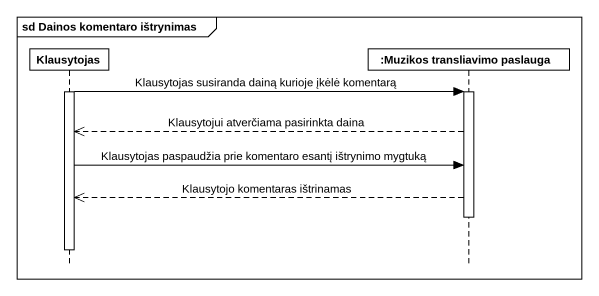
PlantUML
@startuml
mainframe sd Dainos komentaro ištrynimas
hide footbox
participant Klausytojas
participant ":Muzikos transliavimo paslauga" as Muzikos_transliavimo

activate Klausytojas
Klausytojas -> Muzikos_transliavimo : Klausytojas susiranda dainą kurioje įkėlė komentarą
activate Muzikos_transliavimo
Muzikos_transliavimo -->> Klausytojas : Klausytojui atverčiama pasirinkta daina
Klausytojas -> Muzikos_transliavimo : Klausytojas paspaudžia prie komentaro esantį ištrynimo mygtuką
Muzikos_transliavimo -->> Klausytojas : Klausytojo komentaras ištrinamas
deactivate Muzikos_transliavimo
deactivate Klausytojas
@enduml
